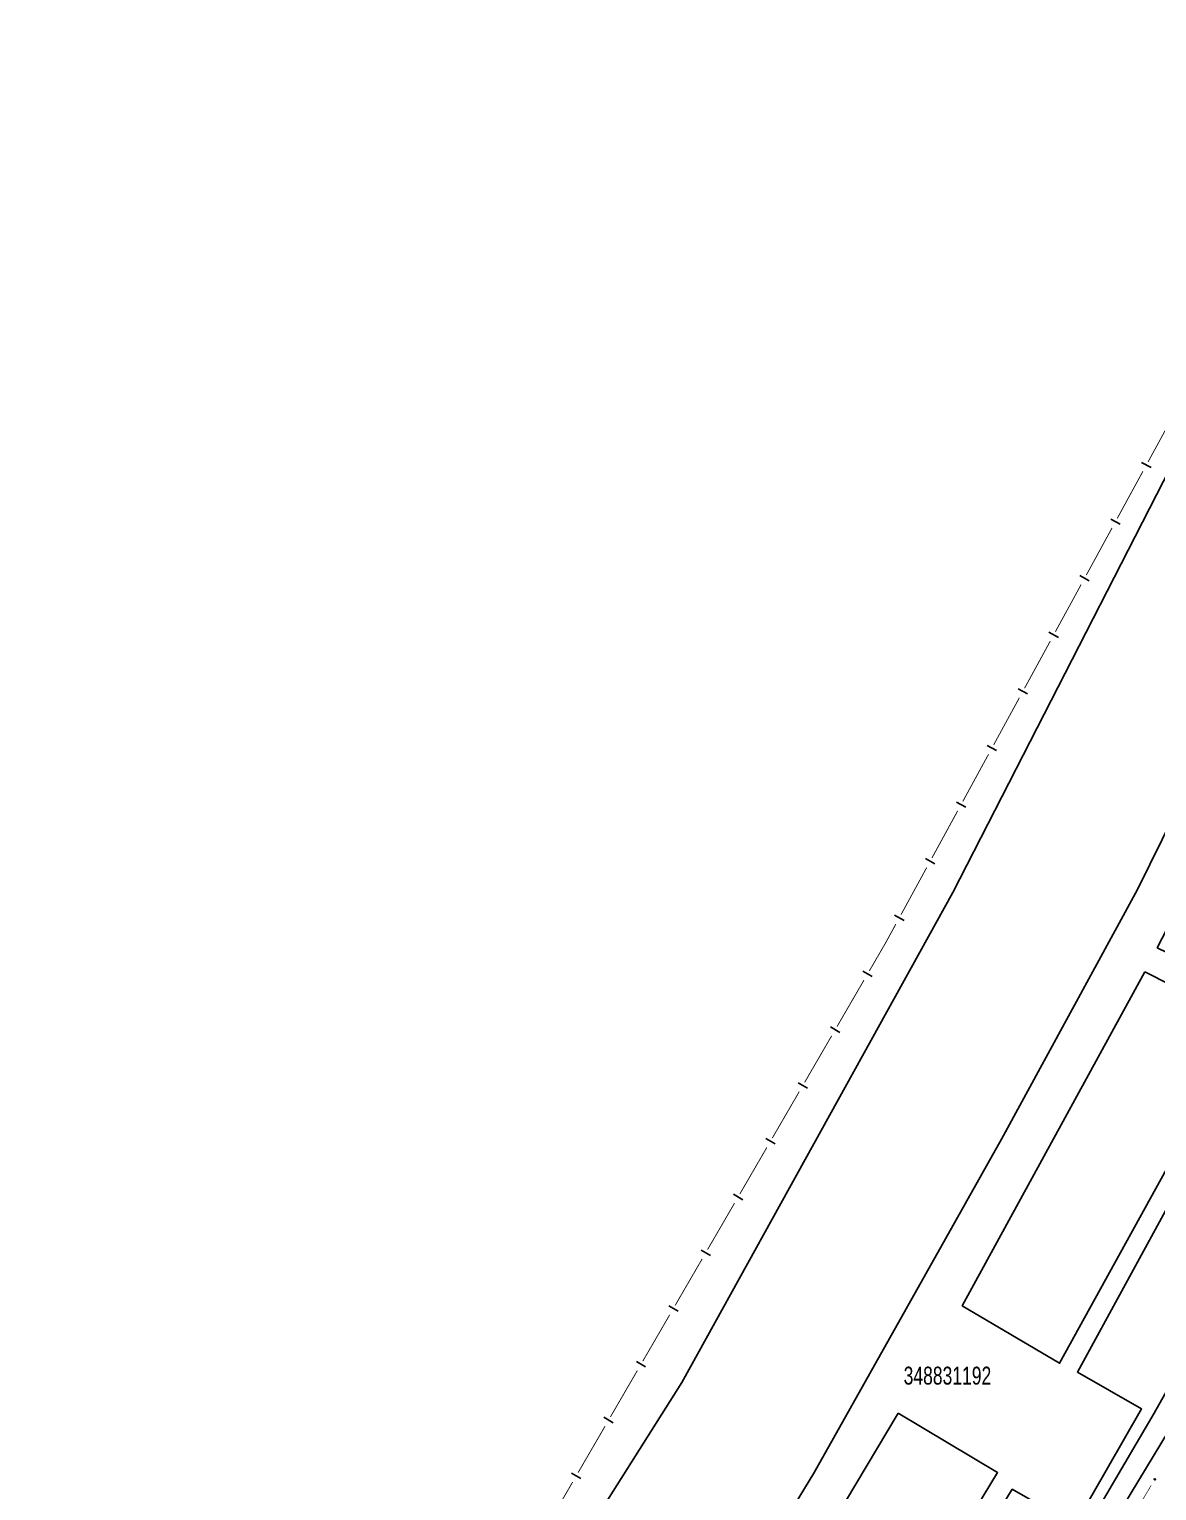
# Model space of a CAD drawing. Extents: x 200123 to 201542, y 4839549 to 4841240.
# Drawn here: x 200130.6 to 200445.5, y 4840266.9 to 4840674.9 of the extents above; entities that cross this region are included whole.
import ezdxf

# ---------------------------------------------------------------- set-up
doc = ezdxf.new("R2010")
doc.units = 0
doc.header["$LTSCALE"] = 1.5
doc.header["$MEASUREMENT"] = 0
for name, color, linetype in [('CD_MALHA_LOTES', 7, 'CONTINUOUS'), ('CD_TXT_QUADRA', 2, 'CONTINUOUS'), ('LM-LIM-SETORES-BAIRROS', 250, 'CONTINUOUS'), ('RU-EMBARC-TRAPICHE', 7, 'CONTINUOUS'), ('RU-QUADRA', 210, 'CONTINUOUS'), ('SV-EIXO-RUA-PAV', 20, 'CONTINUOUS'), ('SV-RUA-PAVIM', 7, 'CONTINUOUS')]:
    doc.layers.add(name, color=color, linetype=linetype)
doc.styles.add('ARIAL', font='ARIAL.SHX')

msp = doc.modelspace()

# ---------------------------------------------------------------- linework, layer by layer
at = {"layer": 'CD_MALHA_LOTES', "linetype": 'Continuous', "flags": 128}
for points in [[(200424.99, 4840254.77), (200444.79, 4840288.57), (200466.17, 4840326.58), (200489.49, 4840369.12), (200503.01, 4840395.06), (200547.28, 4840486.61), (200564.21, 4840521.33), (200616.73, 4840645.11), (200619.05, 4840650.59), (200669.27, 4840788.03)], [(200612.24, 4840749.79), (200550.91, 4840594.99), (200524.63, 4840536.09), (200457.13, 4840567.75), (200388.59, 4840433.86), (200312.87, 4840297.06), (200236.83, 4840176.82)]]:
    msp.add_lwpolyline(points, dxfattribs=at)
at = {"layer": 'LM-LIM-SETORES-BAIRROS', "const_width": 0.25}
for points in [[(200450.261205, 4840567.249859), (200443.074015, 4840554.083831)], [(200441.636577, 4840551.450625), (200434.449388, 4840538.284597)], [(200433.01195, 4840535.651391), (200425.82476, 4840522.485363)], [(200424.387322, 4840519.852157), (200417.200132, 4840506.686129)], [(200415.762694, 4840504.052923), (200408.575504, 4840490.886895)], [(200407.138066, 4840488.253689), (200399.950877, 4840475.087661)], [(200398.513439, 4840472.454455), (200391.326249, 4840459.288427)], [(200389.888811, 4840456.655221), (200382.701621, 4840443.489193)], [(200381.264183, 4840440.855987), (200374.076994, 4840427.689958)], [(200372.639556, 4840425.056753), (200370.243826, 4840420.668077)], [(200369.83, 4840419.91), (200365.241885, 4840412.009262)], [(200370.243826, 4840420.668077), (200369.83, 4840419.91)], [(200363.735334, 4840409.414979), (200356.202577, 4840396.443566)], [(200354.696025, 4840393.849283), (200347.163268, 4840380.877869)], [(200345.656717, 4840378.283586), (200338.12396, 4840365.312173)], [(200336.617409, 4840362.71789), (200329.084652, 4840349.746476)], [(200327.5781, 4840347.152193), (200320.045344, 4840334.18078)], [(200318.538792, 4840331.586497), (200311.006035, 4840318.615083)], [(200309.499484, 4840316.020801), (200301.966727, 4840303.049387)], [(200300.460176, 4840300.455104), (200292.927419, 4840287.48369)], [(200291.420867, 4840284.889408), (200283.88811, 4840271.917994)], [(200282.381559, 4840269.323711), (200274.848802, 4840256.352297)]]:
    msp.add_lwpolyline(points, dxfattribs=at)
at = {"layer": 'LM-LIM-SETORES-BAIRROS'}
for points in [[(200441.278266, 4840553.924815), (200443.911472, 4840552.487377)], [(200432.653639, 4840538.125581), (200435.286844, 4840536.688143)], [(200424.029011, 4840522.326347), (200426.662217, 4840520.888909)], [(200415.404383, 4840506.527113), (200418.037589, 4840505.089675)], [(200406.779756, 4840490.727878), (200409.412961, 4840489.290441)], [(200398.155128, 4840474.928644), (200400.788334, 4840473.491206)], [(200389.5305, 4840459.12941), (200392.163706, 4840457.691972)], [(200380.905872, 4840443.330176), (200383.539078, 4840441.892738)], [(200372.281245, 4840427.530942), (200374.91445, 4840426.093504)], [(200363.44256, 4840411.897777), (200366.036842, 4840410.391225)], [(200354.403251, 4840396.33208), (200356.997534, 4840394.825529)], [(200345.363943, 4840380.766384), (200347.958226, 4840379.259832)], [(200336.324635, 4840365.200687), (200338.918918, 4840363.694136)], [(200327.285327, 4840349.634991), (200329.879609, 4840348.12844)], [(200318.246018, 4840334.069295), (200320.840301, 4840332.562743)], [(200309.20671, 4840318.503598), (200311.800993, 4840316.997047)], [(200300.167402, 4840302.937902), (200302.761685, 4840301.43135)], [(200291.128094, 4840287.372205), (200293.722376, 4840285.865654)], [(200282.088785, 4840271.806509), (200284.683068, 4840270.299957)]]:
    msp.add_lwpolyline(points, dxfattribs=at)
at = {"layer": 'RU-EMBARC-TRAPICHE', "linetype": 'Continuous'}
msp.add_polyline3d([(200612.24, 4840749.79, 3.64), (200550.91, 4840594.99, 3.7), (200524.63, 4840536.09, 3.7), (200457.13, 4840567.75, 4.16), (200388.58, 4840433.85, 5.2), (200388.59, 4840433.86, 5.2), (200312.87, 4840297.06, 2.82), (200236.83, 4840176.82, 2.96), (200156.83, 4840061.24, 2.96), (200130.612712, 4840024.220834, 3.11)], dxfattribs=at)
at = {"layer": 'RU-QUADRA', "linetype": 'Continuous', "flags": 128}
for points in [[(200669.27, 4840788.03), (200619.01, 4840650.47), (200616.73, 4840645.11), (200564.21, 4840521.33), (200547.28, 4840486.61), (200503.01, 4840395.06), (200489.49, 4840369.12), (200466.17, 4840326.58), (200444.79, 4840288.57), (200424.99, 4840254.77)], [(200236.83, 4840176.82), (200312.87, 4840297.06), (200388.59, 4840433.86), (200457.13, 4840567.75), (200524.63, 4840536.09), (200550.91, 4840594.99), (200612.24, 4840749.79)]]:
    msp.add_lwpolyline(points, dxfattribs=at)
at = {"layer": 'SV-EIXO-RUA-PAV', "const_width": 0.18}
msp.add_lwpolyline([(200443.928932, 4840268.357102), (200437.808036, 4840258.03554)], dxfattribs=at)
at = {"layer": 'SV-EIXO-RUA-PAV'}
msp.add_lwpolyline([(200445.117052, 4840270.144797), (200445.129829, 4840270.097587), (200445.131156, 4840270.054399), (200445.121895, 4840270.01806), (200445.105338, 4840269.988083), (200445.084945, 4840269.959322), (200445.057988, 4840269.934861), (200445.022054, 4840269.914339), (200444.974786, 4840269.90119), (200444.930455, 4840269.902739), (200444.894343, 4840269.909912), (200444.86209, 4840269.925376), (200444.834482, 4840269.945655), (200444.809999, 4840269.974497), (200444.789558, 4840270.011115), (200444.777487, 4840270.058965), (200444.776477, 4840270.101314), (200444.786357, 4840270.136228), (200444.802109, 4840270.168554), (200444.823281, 4840270.197668), (200444.849881, 4840270.221526), (200444.886787, 4840270.242041), (200444.934173, 4840270.25333), (200444.976399, 4840270.25482), (200445.011442, 4840270.245432), (200445.042919, 4840270.229207), (200445.072015, 4840270.209104), (200445.097732, 4840270.18303), (200445.117052, 4840270.144797)], close=True, dxfattribs=at)
for points in [[(200444.823281, 4840270.197668), (200444.776477, 4840270.101314)], [(200444.849881, 4840270.221526), (200444.777487, 4840270.058965)], [(200444.834914, 4840270.20554), (200444.779834, 4840270.085908)], [(200444.867572, 4840270.225833), (200444.78708, 4840270.04195)], [(200444.886787, 4840270.242041), (200444.789558, 4840270.011115)], [(200444.909837, 4840270.243602), (200444.800892, 4840269.995686)], [(200444.934173, 4840270.25333), (200444.809999, 4840269.974497)], [(200444.953317, 4840270.252719), (200444.823751, 4840269.964679)], [(200444.976399, 4840270.25482), (200444.834482, 4840269.945655)], [(200444.991489, 4840270.247533), (200444.849394, 4840269.938367)], [(200445.011442, 4840270.245432), (200444.86209, 4840269.925376)], [(200445.025484, 4840270.235305), (200444.876866, 4840269.920489)], [(200445.042919, 4840270.229207), (200444.894343, 4840269.909912)], [(200445.056477, 4840270.215339), (200444.91647, 4840269.909695)], [(200445.072015, 4840270.209104), (200444.930455, 4840269.902739)], [(200445.082339, 4840270.192071), (200444.955338, 4840269.905682)], [(200445.097732, 4840270.18303), (200444.974786, 4840269.90119)], [(200445.105416, 4840270.164107), (200444.9986, 4840269.911755)], [(200445.117052, 4840270.144797), (200445.022054, 4840269.914339)], [(200445.122967, 4840270.118798), (200445.043431, 4840269.931176)], [(200445.129829, 4840270.097587), (200445.057988, 4840269.934861)], [(200445.130691, 4840270.072971), (200445.075134, 4840269.955209)], [(200445.131156, 4840270.054399), (200445.084945, 4840269.959322)]]:
    msp.add_lwpolyline(points, dxfattribs=at)
at = {"layer": 'SV-RUA-PAVIM', "linetype": 'Continuous'}
for points in [[(200367.288102, 4840154.260987, 3.95), (200374.61, 4840164.81, 3.95), (200407.69, 4840215.31, 3.94), (200435.89, 4840262.32, 3.97), (200453.33, 4840291.08, 3.97), (200476.67, 4840332.17, 3.94), (200507.62, 4840390.69, 3.33), (200529.43, 4840436.06, 4.98), (200558.98, 4840495.84, 3.38), (200619.59, 4840635.33, 3.2), (200619.81, 4840636.89, 3.2), (200619.01, 4840638.61, 3.22), (200614.94, 4840640.88, 3.22)], [(200178.39, 4840015.18, 3.28), (200205.85, 4840053.28, 2.43), (200268.91, 4840144.18, 2.43), (200302.72, 4840194.53, 2.54), (200349.71, 4840271.83, 2.51), (200402.12, 4840365.02, 2.66), (200440.1, 4840434.72, 2.66), (200481.38, 4840518.3, 2.66), (200492.76, 4840512.75, 2.66), (200454.14, 4840434.95, 2.66)], [(200310.61, 4840120.81, 3.66), (200309.97, 4840121.27, 3.66), (200336.78, 4840157.87, 3.65), (200352.7, 4840147.41, 3.65), (200366.22, 4840168.19, 3.65), (200350, 4840176.98, 3.65), (200405.14, 4840267.31, 3.69), (200422.59, 4840257.23, 3.69), (200441.24, 4840289.72, 3.69), (200423.35, 4840300.01, 3.69), (200462.47, 4840371.64, 3.69), (200481.24, 4840361.84, 3.69), (200497.96, 4840393.1, 3.71), (200445.63, 4840418.46, 3.63), (200454.14, 4840434.95, 2.66)]]:
    msp.add_polyline3d(points, dxfattribs=at)
for points in [[(200442.14, 4840411.69, 3.66), (200470.69, 4840397.28, 3.66), (200418.36, 4840302.48, 3.66), (200391.19, 4840318.53, 3.66)], [(200373.25, 4840288.49, 3.66), (200401.04, 4840271.94, 3.66), (200344.92, 4840179.29, 3.66), (200317.27, 4840195.65, 3.66), (200344.1, 4840239.69, 2.69)]]:
    msp.add_polyline3d(points, close=True, dxfattribs=at)

# ---------------------------------------------------------------- texts
at = {"layer": 'CD_TXT_QUADRA', "style": 'ARIAL', "width": 0.7}
msp.add_text('348831192', height=5, dxfattribs=at).set_placement((200374.81, 4840296.51))

doc.saveas('drawing.dxf')
